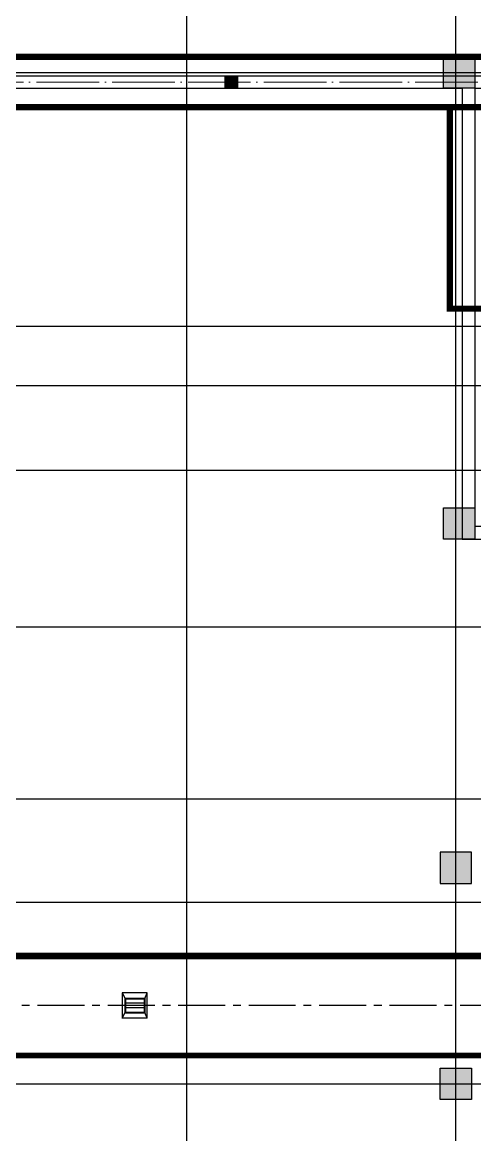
# Model space of a CAD drawing. Extents: x 369444 to 684549, y -549309 to 575337.
# Drawn here: x 475348 to 482574, y 265542 to 283311 of the extents above; entities that cross this region are included whole.
import ezdxf

# ---------------------------------------------------------------- set-up
doc = ezdxf.new("R2010")
doc.units = 0
doc.header["$LTSCALE"] = 1000
doc.header["$MEASUREMENT"] = 0
for name, pattern in [('CENTER2', [1.125, 0.75, -0.125, 0.125, -0.125]), ('DASH', [0.35, 0.25, -0.1]), ('DOTE', [2.42, 2, -0.2, 0.02, -0.2])]:
    doc.linetypes.add(name, pattern=pattern)
for name, color, linetype in [('COLUMN', 9, 'Continuous'), ('DOTE', 1, 'Continuous'), ('DUCT-排烟中心线', 5, 'CENTER2'), ('DUCT-排烟管', 2, 'Continuous'), ('WALL', 9, 'Continuous'), ('构造柱', 6, 'Continuous'), ('防火分区线', 7, 'Continuous'), ('风管标注', 3, 'Continuous')]:
    doc.layers.add(name, color=color, linetype=linetype)
doc.layers.add('DOTE2', color=122, linetype='DOTE', lineweight=9)

# ---------------------------------------------------------------- blocks, each defined once
blk = doc.blocks.new('A$C47E9097D')
at = {"layer": '构造柱'}
blk.add_hatch(color=256, dxfattribs=at).paths.add_polyline_path([(98263, -188050), (98063, -188050), (98063, -188250), (98263, -188250)])
blk.add_lwpolyline([(98063, -188050), (98263, -188050), (98263, -188250), (98063, -188250)], close=True, dxfattribs=at)
blk = doc.blocks.new('column500')
h = blk.add_hatch(color=0)
h.dxf.hatch_style = 1
h.paths.add_polyline_path([(-216381, -381440), (-215881, -381440), (-215881, -380940), (-216381, -380940)])
at = {"color": 0}
blk.add_lwpolyline([(-216381, -381440), (-215881, -381440), (-215881, -380940), (-216381, -380940)], close=True, dxfattribs=at)
blk = doc.blocks.new('N-风管')
at = {"color": 0}
for p, q in [((38489312901.582764, 3905362280.368526, 2600), (38489312949.582764, 3905362191.479637, 2600)), ((38489313301.582764, 3905362280.368526, 2600), (38489312901.582764, 3905362280.368526, 2600)), ((38489312901.582764, 3905362280.368526, 2600), (38489312901.582764, 3905361880.368526, 2600)), ((38489313261.582764, 3905362191.479637, 2600), (38489313301.582764, 3905362280.368526, 2600)), ((38489313301.582764, 3905361880.368526, 2600), (38489313301.582764, 3905362280.368526, 2600)), ((38489313261.582764, 3905362117.405562, 2600), (38489312949.582764, 3905362117.405562, 2600)), ((38489312901.582764, 3905361880.368526, 2600), (38489312949.582764, 3905361969.257414, 2600)), ((38489313261.582764, 3905362043.331489, 2600), (38489312949.582764, 3905362043.331489, 2600)), ((38489313301.582764, 3905361880.368526, 2600), (38489313261.582764, 3905361969.257414, 2600))]:
    blk.add_line(p, q, dxfattribs=at)
at = {"color": 0, "lineweight": 40}
for p, q in [((38489312949.582764, 3905362191.479637, 2600), (38489312949.582764, 3905361969.257414, 2600)), ((38489312949.582764, 3905362191.479637, 2600), (38489313261.582764, 3905362191.479637, 2600)), ((38489313261.582764, 3905361969.257414, 2600), (38489313261.582764, 3905362191.479637, 2600)), ((38489312949.582764, 3905361969.257414, 2600), (38489313261.582764, 3905361969.257414, 2600))]:
    blk.add_line(p, q, dxfattribs=at)
at = {"color": 0, "linetype": 'Continuous'}
blk.add_line((38489313301.582764, 3905361880.368526, 2600), (38489312901.582764, 3905361880.368526, 2600), dxfattribs=at)
at = {"layer": 'DUCT-排烟中心线', "color": 0}
blk.add_line((38489322420.468071, 3905362080.368633), (38489307620.327118, 3905362080.368516), dxfattribs=at)
at = {"layer": 'DUCT-排烟管', "color": 0, "const_width": 90}
for points in [[(38489322420.468063, 3905362880.368633), (38489307620.32711, 3905362880.368516)], [(38489307620.327133, 3905361280.368516), (38489322420.468079, 3905361280.368633)]]:
    blk.add_lwpolyline(points, dxfattribs=at)

msp = doc.modelspace()

# ---------------------------------------------------------------- linework, layer by layer
at = {"layer": 'DOTE', "color": 8}
for p, q in [((477974.5, 261807), (477974.5, 476704.8)), ((482274.5, 59364.2), (482274.5, 476704.8))]:
    msp.add_line(p, q, dxfattribs=at)
at = {"layer": 'DOTE', "color": 8, "lineweight": -2}
for p, q in [((377844.4, 282507), (624570.9, 282507)), ((377844.4, 278457), (624570.9, 278457)), ((377844.4, 277507), (624570.9, 277507)), ((377844.4, 276157), (624570.9, 276157)), ((377844.4, 273657), (624570.9, 273657)), ((377844.4, 270907), (624570.9, 270907)), ((377844.4, 269257), (624570.9, 269257)), ((377844.4, 268357), (624570.9, 268357)), ((377844.4, 266357), (624570.9, 266357))]:
    msp.add_line(p, q, dxfattribs=at)
at = {"layer": 'DOTE2', "linetype": 'DOTE', "ltscale": 0.5}
msp.add_lwpolyline([(450165.1, 282357), (491301.9, 282357)], dxfattribs=at)
at = {"layer": 'WALL', "linetype": 'ByBlock'}
for p, q in [((451074.5, 282457), (482474, 282457)), ((482474, 282457), (485873.5, 282457)), ((451074.5, 282257), (482374, 282257)), ((482574, 282257), (485773.5, 282257))]:
    msp.add_line(p, q, dxfattribs=at)
at = {"layer": 'WALL'}
for p, q in [((482374, 282257), (482374, 275057)), ((482574, 282257), (482574, 275257)), ((482674, 275257), (482574, 275257)), ((482374, 275057), (482674, 275057))]:
    msp.add_line(p, q, dxfattribs=at)
at = {"layer": '防火分区线', "color": 130, "linetype": 'DASH', "ltscale": 8, "const_width": 100}
for points in [[(514474.5, 280907), (504024.5, 280907), (504024.5, 283707), (501824.5, 283707), (501824.5, 284557), (490424.5, 284557), (490424.5, 282757), (451374.5, 282757)], [(515274.5, 280107), (503224.5, 280107), (503224.5, 282907), (501024.5, 282907), (501024.5, 283757), (491224.5, 283757), (491224.5, 281957), (450574.5, 281957)]]:
    msp.add_lwpolyline(points, dxfattribs=at)
at = {"layer": '防火分区线', "color": 195, "linetype": 'DASH', "ltscale": 8, "const_width": 100}
for points in [[(521824.5, 234257), (521824.5, 267107), (518774.5, 267107), (518774.5, 268957), (513574.5, 268957), (513574.5, 267057), (494024.1, 267057), (494023.6, 271012.3), (490774, 271007.6), (490774, 276007), (485774.5, 276007), (485774.5, 279537), (482974.5, 279537), (482974.5, 282757), (450574.5, 282757), (450574.5, 229407)], [(521024.5, 235057), (521024.5, 266307), (517974.5, 266307), (517974.5, 268157), (514374.5, 268157), (514374.5, 266257), (493224.2, 266257), (493223.7, 270211.1), (489974, 270206.4), (489974, 275207), (484974.5, 275207), (484974.5, 278737), (482174.5, 278737), (482174.5, 281957), (451374.5, 281957), (451374.5, 230207)]]:
    msp.add_lwpolyline(points, dxfattribs=at)

# ---------------------------------------------------------------- block references
at = {"layer": 'COLUMN', "color": 8, "xscale": -1, "rotation": 270}
for p in [(863514.4, 498637.8), (863514.4, 491437.9), (863464.4, 482487.9)]:
    msp.add_blockref('column500', p, dxfattribs=at)
at = {"layer": 'COLUMN', "color": 8, "rotation": 270}
msp.add_blockref('column500', (863464.4, 53676), dxfattribs=at)
at = {"layer": '构造柱', "ltscale": 6}
msp.add_blockref('A$C47E9097D', (380524.5, 470507), dxfattribs=at)
at = {"layer": '风管标注', "color": 8}
msp.add_blockref('N-风管', (-38488835956.2, -3905094473.4), dxfattribs=at)

doc.saveas('drawing.dxf')
